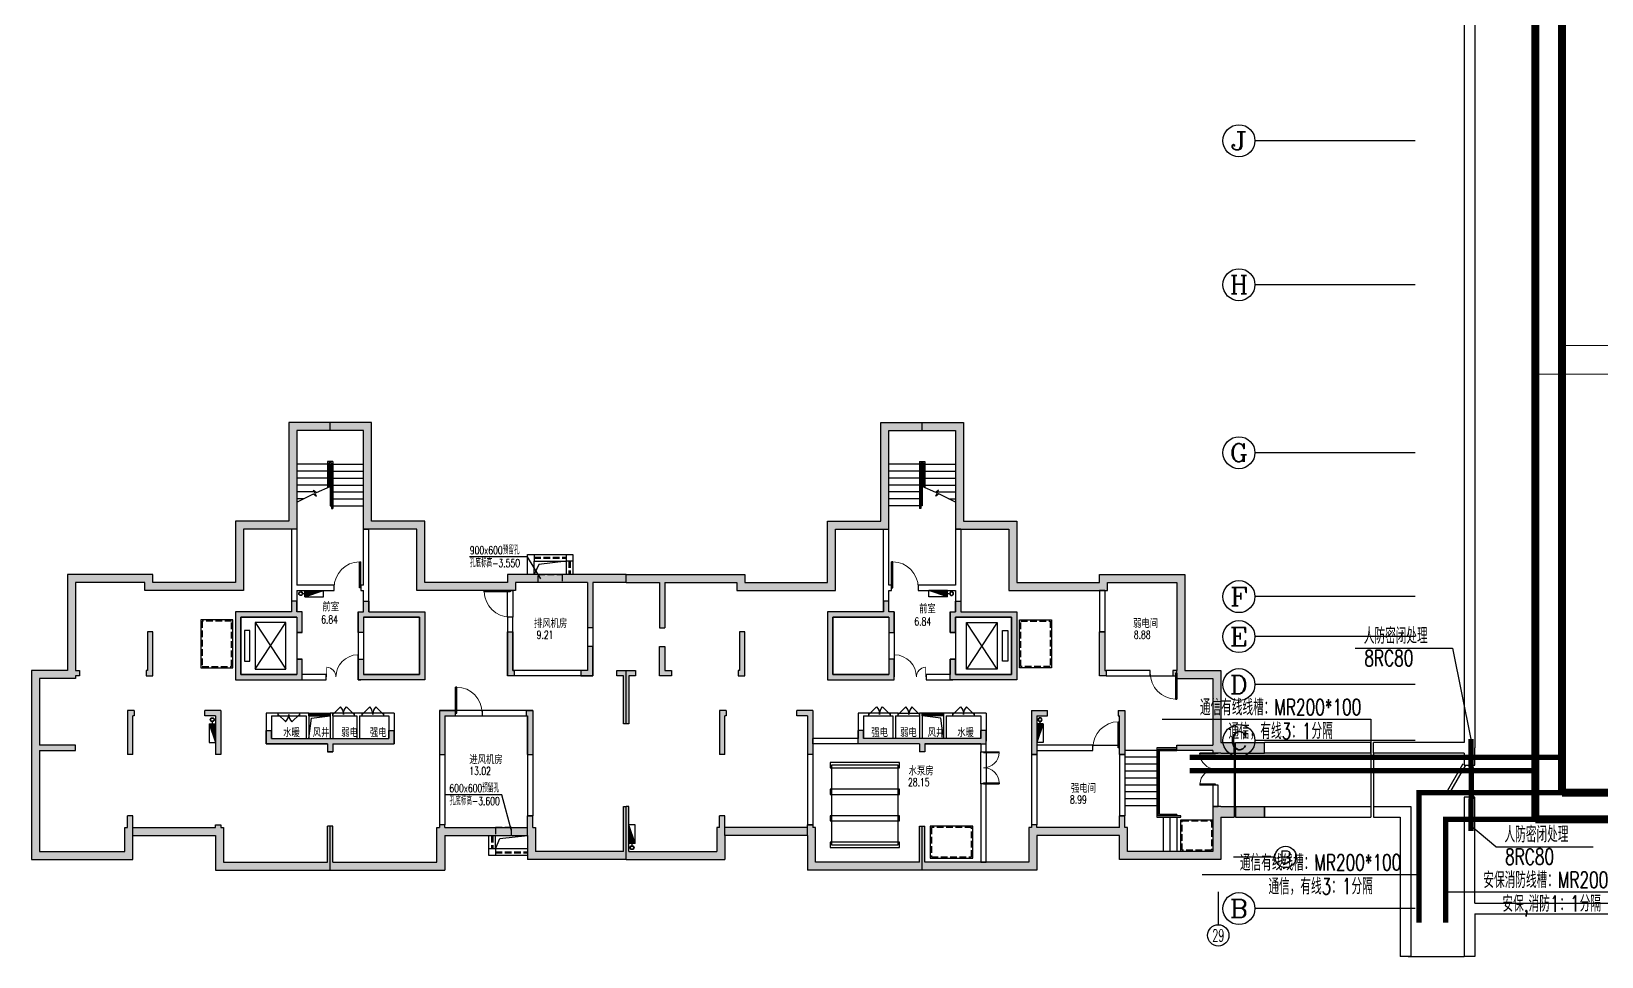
# Model space of a CAD drawing. Extents: x 791398 to 2325386, y -987887 to -518217.
# Drawn here: x 1386078 to 1444951, y -846156 to -811455 of the extents above; entities that cross this region are included whole.
import ezdxf
from ezdxf.enums import TextEntityAlignment as Align

# ---------------------------------------------------------------- set-up
doc = ezdxf.new("R2010")
doc.units = 0
doc.header["$LTSCALE"] = 1000
doc.header["$MEASUREMENT"] = 0
for name, pattern in [('BORDER', [1.75, 0.5, -0.25, 0.5, -0.25, 0, -0.25]), ('DASH', [0.35, 0.25, -0.1]), ('DASHEDX2', [1.5, 1, -0.5])]:
    doc.linetypes.add(name, pattern=pattern)
for name, color, linetype in [('AXIS', 3, 'Continuous'), ('AXIS_TEXT', 7, 'Continuous'), ('JPS-J', 6, 'Continuous'), ('JPS-X', 1, 'BORDER'), ('JPS-XHS', 7, 'Continuous'), ('LVTRY', 6, 'Continuous'), ('PUB_DIM', 3, 'Continuous'), ('RD-text', 4, 'Continuous'), ('solid', 253, 'Continuous'), ('SPACE', 7, 'Continuous'), ('STAIR', 9, 'Continuous'), ('TEXT', 7, 'Continuous'), ('WALL', 8, 'Continuous'), ('wall-jg', 1, 'Continuous'), ('WINDOW', 8, 'Continuous')]:
    doc.layers.add(name, color=color, linetype=linetype)
doc.layers.add('RD-line', color=2, linetype='Continuous', lineweight=0)
doc.styles.add('_TCH_AXIS', font='COMPLEX', dxfattribs={"bigfont": 'GBCBIG'})
doc.styles.add('_TCH_SPACE', font='SIMPLEX', dxfattribs={"bigfont": 'GBCBIG'})
doc.styles.add('_TEL_DIM', font='SIMPLEX', dxfattribs={"width": 0.8, "height": 3.5, "bigfont": 'HZTXT'})
doc.styles.add('COMPLEX', font='COMPLEX')
doc.styles.add('FS2', font='tjromans.shx', dxfattribs={"width": 0.8, "bigfont": 'tjhztxt.shx'})
doc.styles.add('TEXT', font='tjromans.shx', dxfattribs={"width": 0.8, "height": 400, "bigfont": 'tjhztxt.shx'})
doc.linetypes.add('CCTV', pattern='A,2.8,-0.1,["V",_TEL_DIM,S=0.07,R=0,X=0,Y=-0.12],-0.25', length=3.15)
doc.linetypes.add('TD', pattern='A,2.8,-0.1,["C",_TEL_DIM,S=0.07,R=0,X=0,Y=-0.12],-0.25', length=3.15)

# ---------------------------------------------------------------- blocks, each defined once
blk = doc.blocks.new('DXHS')
at = {"layer": 'JPS-XHS'}
blk.add_hatch(color=256, dxfattribs=at).paths.add_polyline_path([(-350, 240), (-350, 0), (350, 0)])
at = {"layer": 'JPS-XHS', "linetype": 'Continuous'}
for p, q in [((-350, 240), (-350, 0)), ((-350, 240), (350, 240)), ((-350, 0), (350, 0)), ((350, 240), (350, 0))]:
    blk.add_line(p, q, dxfattribs=at)
at = {"layer": 'JPS-XHS'}
blk.add_line((-350, 240), (350, 0), dxfattribs=at)
blk = doc.blocks.new('FF')
at = {"linetype": 'Continuous'}
for radius in [75, 60]:
    blk.add_circle((0, 0), radius, dxfattribs=at)
blk = doc.blocks.new('$DorLib2D$00000192')
at = {"color": 0}
blk.add_line((-0.5, 0.125), (0.366, 0.625), dxfattribs=at)
at = {"color": 0, "const_width": 0.0417}
blk.add_lwpolyline([(-0.542, 0.197), (0.324, 0.697)], dxfattribs=at)
blk = doc.blocks.new('_AXISO')
blk.add_circle((0, 0), 0.5)
at = {"layer": 'AXIS_TEXT', "style": 'COMPLEX', "width": 1.041667}
blk.add_attdef('A', text='', height=0.56, dxfattribs=at).set_placement((-0.25, -0.28), (0.25, -0.28), align=Align.FIT)
blk = doc.blocks.new('$DorLib2D$00000025')
at = {"const_width": 0.02}
for points in [[(0.481, -0.001), (0.481, 0.691)], [(-0.481, 0.001), (-0.481, 0.308)]]:
    blk.add_lwpolyline(points, dxfattribs=at)
at = {"lineweight": 13}
for centre, radius, start, end in [((0.505, -0.002), 0.699, 91.9397, 179.7238), ((-0.501, 0.003), 0.307, 359.7899, 85.7508)]:
    blk.add_arc(centre, radius, start, end, dxfattribs=at)
blk = doc.blocks.new('$DorLib2D$00000116')
at = {"color": 0}
for p, q in [((-0.5, 0), (-0.146, 0.354)), ((0.5, 0), (0.146, 0.354))]:
    blk.add_line(p, q, dxfattribs=at)
for centre, start, end in [((-0.5, 0), 0, 45), ((0.5, 0), 135, 180)]:
    blk.add_arc(centre, 0.5, start, end, dxfattribs=at)
blk = doc.blocks.new('$WINLIB2D$00000001')
for p, q in [((-0.5, 0.5), (0.5, 0.5)), ((-0.5, 0.5), (-0.5, -0.5)), ((0.5, 0.167), (-0.5, 0.167)), ((0.5, -0.5), (0.5, 0.5)), ((0.5, -0.167), (-0.5, -0.167)), ((-0.5, -0.5), (0.5, -0.5))]:
    blk.add_line(p, q)
blk = doc.blocks.new('$DorLib2D$00000001')
for p, q in [((0.45, 0.975), (0.5, 0.975)), ((0.45, 0), (0.45, 0.975)), ((0.5, 0), (0.5, 0.975)), ((0.5, 0), (0.45, 0))]:
    blk.add_line(p, q)
at = {"lineweight": 13}
blk.add_arc((0.475, 0), 0.975, 91.46928, 180, dxfattribs=at)
blk = doc.blocks.new('$DorLib2D$00000002')
for p, q in [((-0.5, 0), (-0.5, 0.4875)), ((-0.475, 0.4875), (-0.5, 0.4875)), ((-0.475, 0), (-0.475, 0.4875)), ((0.475, 0), (0.475, 0.4875)), ((0.475, 0.4875), (0.5, 0.4875)), ((0.5, 0), (0.5, 0.4875)), ((-0.5, 0), (-0.475, 0)), ((0.5, 0), (0.475, 0))]:
    blk.add_line(p, q)
at = {"lineweight": 13}
for centre, start, end in [((-0.4875, 0), 0, 88.53072), ((0.4875, 0), 91.46928, 180)]:
    blk.add_arc(centre, 0.4875, start, end, dxfattribs=at)

msp = doc.modelspace()

# ---------------------------------------------------------------- hatches: boundary and pattern name
at = {"layer": 'solid'}
for points in [[(1395728, -829820), (1393728, -829820), (1393728, -832120), (1390628, -832120), (1390628, -831820), (1387428, -831820), (1387428, -835420), (1386078, -835420), (1386078, -842520), (1389878, -842520), (1389878, -841620), (1389878, -841320), (1389878, -840870), (1389678, -840870), (1389678, -841320), (1389578, -841320), (1389578, -842220), (1386378, -842220), (1386378, -838420), (1387728, -838420), (1387728, -838220), (1386378, -838220), (1386378, -835720), (1387728, -835720), (1387728, -835620), (1387878, -835620), (1387878, -835420), (1387728, -835420), (1387728, -832120), (1390328, -832120), (1390328, -832420), (1394028, -832420), (1394028, -830120), (1396028, -830120), (1396028, -826420), (1397278, -826420), (1397278, -826120), (1395728, -826120)], [(1403928, -831820), (1403928, -832120), (1400828, -832120), (1400828, -829820), (1398828, -829820), (1398828, -826120), (1397278, -826120), (1397278, -826420), (1398528, -826420), (1398528, -830120), (1400528, -830120), (1400528, -832420), (1404228, -832420), (1404228, -832120), (1406928, -832120), (1406928, -833820), (1407128, -833820), (1407128, -832120), (1408378, -832120), (1408378, -831820)], [(1408378, -831820), (1412828, -831820), (1412828, -832120), (1415928, -832120), (1415928, -829820), (1417928, -829820), (1417928, -826120), (1419478, -826120), (1419478, -826420), (1418228, -826420), (1418228, -830120), (1416228, -830120), (1416228, -832420), (1412528, -832420), (1412528, -832120), (1409828, -832120), (1409828, -833820), (1409628, -833820), (1409628, -832120), (1408378, -832120)], [(1426128, -831820), (1426128, -832120), (1423028, -832120), (1423028, -829820), (1421028, -829820), (1421028, -826120), (1419478, -826120), (1419478, -826420), (1420728, -826420), (1420728, -830120), (1422728, -830120), (1422728, -832420), (1426428, -832420), (1426428, -832120), (1429028, -832120), (1429028, -835420), (1428878, -835420), (1428878, -835620), (1429028, -835620), (1429028, -835720), (1430378, -835720), (1430378, -838220), (1429028, -838220), (1429028, -838420), (1430378, -838420), (1430378, -838520), (1430678, -838520), (1431178, -838520), (1431178, -838120), (1430678, -838120), (1430678, -835420), (1429328, -835420), (1429328, -831820)], [(1396028, -833995), (1396228, -833995), (1396228, -833220), (1396028, -833220), (1396028, -832820), (1395828, -832820), (1395828, -833220), (1393728, -833220), (1393728, -835770), (1396228, -835770), (1396228, -834995), (1396028, -834995), (1396028, -835570), (1393928, -835570), (1393928, -833420), (1396028, -833420)], [(1398528, -833995), (1398328, -833995), (1398328, -833220), (1398528, -833220), (1398528, -832820), (1398728, -832820), (1398728, -833220), (1400828, -833220), (1400828, -835770), (1398328, -835770), (1398328, -834995), (1398528, -834995), (1398528, -835570), (1400628, -835570), (1400628, -833420), (1398528, -833420)], [(1418228, -833995), (1418428, -833995), (1418428, -833220), (1418228, -833220), (1418228, -832820), (1418028, -832820), (1418028, -833220), (1415928, -833220), (1415928, -835770), (1418428, -835770), (1418428, -834995), (1418228, -834995), (1418228, -835570), (1416128, -835570), (1416128, -833420), (1418228, -833420)], [(1420528, -833995), (1420528, -833220), (1420728, -833220), (1420728, -832820), (1420928, -832820), (1420928, -833220), (1423028, -833220), (1423028, -835770), (1420528, -835770), (1420528, -834995), (1420728, -834995), (1420728, -835570), (1422828, -835570), (1422828, -833420), (1420728, -833420), (1420728, -833995)], [(1390428, -835420), (1390378, -835420), (1390378, -835620), (1390628, -835620), (1390628, -833970), (1390428, -833970)], [(1403928, -835620), (1404178, -835620), (1404178, -835420), (1404128, -835420), (1404128, -833970), (1403928, -833970)], [(1412828, -833970), (1412628, -833970), (1412628, -835420), (1412578, -835420), (1412578, -835620), (1412828, -835620)], [(1426328, -835420), (1426328, -833970), (1426128, -833970), (1426128, -835620), (1426378, -835620), (1426378, -835420)], [(1406678, -835620), (1407128, -835620), (1407128, -834520), (1406928, -834520), (1406928, -835420), (1406678, -835420)], [(1410078, -835620), (1409628, -835620), (1409628, -834520), (1409828, -834520), (1409828, -835420), (1410078, -835420)], [(1408378, -835420), (1408028, -835420), (1408028, -835620), (1408278, -835620), (1408278, -837420), (1408378, -837420)], [(1408728, -835420), (1408378, -835420), (1408378, -837420), (1408478, -837420), (1408478, -835620), (1408728, -835620)], [(1389878, -837120), (1389928, -837120), (1389928, -836920), (1389678, -836920), (1389678, -838570), (1389878, -838570)], [(1392978, -837120), (1392978, -838570), (1393178, -838570), (1393178, -836920), (1392578, -836920), (1392578, -837120)], [(1401378, -838570), (1401578, -838570), (1401578, -837120), (1401978, -837120), (1401978, -836920), (1401378, -836920)], [(1404878, -836920), (1404628, -836920), (1404628, -837120), (1404678, -837120), (1404678, -838570), (1404878, -838570)], [(1411878, -838570), (1412078, -838570), (1412078, -837120), (1412128, -837120), (1412128, -836920), (1411878, -836920)], [(1415378, -836920), (1414778, -836920), (1414778, -837120), (1415178, -837120), (1415178, -838570), (1415378, -838570)], [(1423778, -837120), (1424178, -837120), (1424178, -836920), (1423578, -836920), (1423578, -838570), (1423778, -838570)], [(1426878, -838570), (1427078, -838570), (1427078, -836920), (1426828, -836920), (1426828, -837120), (1426878, -837120)], [(1395078, -837970), (1395078, -837670), (1394878, -837670), (1394878, -838170), (1397178, -838170), (1397178, -838470), (1397378, -838470), (1397378, -838170), (1399678, -838170), (1399678, -837670), (1399478, -837670), (1399478, -837970)], [(1417278, -837970), (1417278, -837670), (1417078, -837670), (1417078, -838170), (1419378, -838170), (1419378, -838470), (1419578, -838470), (1419578, -838170), (1421878, -838170), (1421878, -837670), (1421678, -837670), (1421678, -837970)], [(1431228, -838120), (1431228, -838520), (1432311, -838520), (1432311, -838120)], [(1408378, -840520), (1408278, -840520), (1408278, -842220), (1404978, -842220), (1404978, -841320), (1404878, -841320), (1404878, -840870), (1404678, -840870), (1404678, -841320), (1404678, -841620), (1404678, -842520), (1408378, -842520)], [(1408378, -840520), (1408478, -840520), (1408478, -842220), (1411778, -842220), (1411778, -841320), (1411878, -841320), (1411878, -840870), (1412078, -840870), (1412078, -841320), (1412078, -841620), (1412078, -842520), (1408378, -842520)], [(1430678, -840920), (1431178, -840920), (1431178, -840520), (1430678, -840520), (1430378, -840520), (1430378, -842220), (1427178, -842220), (1427178, -841320), (1427078, -841320), (1427078, -840870), (1426878, -840870), (1426878, -841320), (1423778, -841320), (1423778, -841220), (1423578, -841220), (1423578, -841320), (1423478, -841320), (1423478, -842620), (1419578, -842620), (1419578, -841270), (1419478, -841270), (1419478, -842920), (1423778, -842920), (1423778, -841620), (1426878, -841620), (1426878, -842520), (1430678, -842520)], [(1432311, -840920), (1432311, -840520), (1431228, -840520), (1431228, -840920)], [(1397278, -841270), (1397178, -841270), (1397178, -842620), (1393278, -842620), (1393278, -841320), (1393178, -841320), (1393178, -841220), (1392978, -841220), (1392978, -841320), (1389878, -841320), (1389878, -841620), (1392978, -841620), (1392978, -842920), (1397278, -842920)], [(1404678, -841320), (1401578, -841320), (1401578, -841220), (1401378, -841220), (1401378, -841320), (1401278, -841320), (1401278, -842620), (1397378, -842620), (1397378, -841270), (1397278, -841270), (1397278, -842920), (1401578, -842920), (1401578, -841620), (1404678, -841620)], [(1419478, -841270), (1419378, -841270), (1419378, -842620), (1415478, -842620), (1415478, -841320), (1415378, -841320), (1415378, -841220), (1415178, -841220), (1415178, -841320), (1415178, -841620), (1415178, -842920), (1419478, -842920)], [(1412078, -841320), (1412078, -841620), (1415178, -841620), (1415178, -841320)]]:
    msp.add_hatch(color=256, dxfattribs=at).paths.add_polyline_path(points)

# ---------------------------------------------------------------- linework, layer by layer
for p, q in [((1436294, -838520), (1436294, -840520)), ((1436394, -838520), (1436394, -840520)), ((1437694, -846156), (1439794, -846156))]:
    msp.add_line(p, q)
at = {"layer": 'AXIS'}
for p, q in [((1437955, -815556), (1431955, -815556)), ((1437955, -820956), (1431955, -820956)), ((1437955, -827256), (1431955, -827256)), ((1437955, -832656), (1431955, -832656)), ((1437955, -834156), (1431955, -834156)), ((1437955, -835956), (1431955, -835956)), ((1437955, -838056), (1431955, -838056)), ((1431154, -842420), (1432702, -842420)), ((1430578, -843729), (1430578, -844962)), ((1437955, -844356), (1431955, -844356))]:
    msp.add_line(p, q, dxfattribs=at)
for centre in [(1433102, -842420), (1430578, -845362)]:
    msp.add_circle(centre, 400, dxfattribs=at)
at = {"layer": 'JPS-J'}
for points in [[(1416028, -838870), (1416028, -839070), (1418628, -839070), (1418628, -838870)], [(1418578, -838970), (1416078, -838970), (1416078, -841970), (1418578, -841970)], [(1416028, -839870), (1416028, -840070), (1418628, -840070), (1418628, -839870)], [(1416028, -840870), (1416028, -841070), (1418628, -841070), (1418628, -840870)], [(1416028, -841870), (1416028, -842070), (1418628, -842070), (1418628, -841870)]]:
    msp.add_lwpolyline(points, close=True, dxfattribs=at)
at = {"layer": 'JPS-X', "const_width": 50}
for points in [[(1396253, -832540), (1396328, -832540)], [(1420503, -832540), (1420428, -832540)], [(1392858, -837345), (1392858, -837420)], [(1423898, -837345), (1423898, -837420)], [(1408598, -841995), (1408598, -841920)]]:
    msp.add_lwpolyline(points, dxfattribs=at)
at = {"layer": 'LVTRY'}
for points in [[(1396478, -837970), (1396576, -837214), (1397278, -837120)], [(1420278, -837970), (1420180, -837214), (1419478, -837120)]]:
    msp.add_lwpolyline(points, dxfattribs=at)
at = {"layer": 'PUB_DIM'}
for points in [[(1405178, -831986), (1404676, -831166), (1402500, -831166)], [(1404078, -841436), (1403722, -840091), (1401616, -840091)]]:
    msp.add_lwpolyline(points, dxfattribs=at)
at = {"layer": 'RD-line', "linetype": 'TD'}
msp.add_line((1443461, -823242), (1466168, -823242), dxfattribs=at)
at = {"layer": 'RD-line', "linetype": 'CCTV'}
msp.add_line((1448569, -824315), (1442461, -824315), dxfattribs=at)
at = {"layer": 'RD-line'}
for points, const_width in [([(1443461, -840002), (1443461, -736861)], 300), ([(1440054, -837996), (1440065, -839717)], 200), ([(1443461, -838677), (1429511, -838677)], 200), ([(1443461, -840002), (1438106, -840002), (1438106, -844878)], 200), ([(1440065, -839717), (1440051, -841446)], 200), ([(1443461, -840002), (1508440, -840002)], 300)]:
    msp.add_lwpolyline(points, dxfattribs=dict(at, const_width=const_width))
at = {"layer": 'RD-line', "linetype": 'DASHEDX2'}
for points, const_width in [([(1442461, -841002), (1442461, -737545)], 300), ([(1442461, -839177), (1429511, -839177)], 200), ([(1442461, -841002), (1439106, -841002), (1439106, -844878)], 200), ([(1442461, -841002), (1508440, -841002)], 300)]:
    msp.add_lwpolyline(points, dxfattribs=dict(at, const_width=const_width))
at = {"layer": 'RD-text'}
for p, q in [((1435714, -834585), (1439364, -834585)), ((1439364, -834585), (1440054, -837996)), ((1428477, -837254), (1436294, -837254)), ((1436294, -837254), (1436294, -838520)), ((1440990, -842035), (1440052, -841256)), ((1440990, -842035), (1444640, -842035)), ((1429977, -843080), (1438106, -843080)), ((1439106, -843730), (1446922, -843730))]:
    msp.add_line(p, q, dxfattribs=at)
at = {"layer": 'solid'}
for p, q in [((1397278, -826420), (1397278, -826120)), ((1419478, -826420), (1419478, -826120)), ((1408378, -832120), (1408378, -831820)), ((1408378, -832120), (1408378, -831820)), ((1408378, -837420), (1408378, -835420)), ((1432311, -838520), (1432311, -838120)), ((1408378, -842520), (1408378, -840520)), ((1408378, -842520), (1408378, -840520)), ((1432311, -840920), (1432311, -840520)), ((1397278, -842920), (1397278, -841270)), ((1419478, -842920), (1419478, -841270)), ((1389878, -841620), (1389878, -841320)), ((1404678, -841620), (1404678, -841320)), ((1412078, -841620), (1412078, -841320)), ((1415178, -841620), (1415178, -841320))]:
    msp.add_line(p, q, dxfattribs=at)
at = {"layer": 'STAIR'}
for p, q in [((1397178, -827690), (1396028, -827690)), ((1397378, -827590), (1397178, -827590)), ((1397178, -827590), (1397178, -828568)), ((1397328, -827640), (1397228, -827640)), ((1397228, -827640), (1397228, -828545)), ((1397278, -827690), (1397228, -827690)), ((1397278, -827690), (1397278, -829250)), ((1397278, -827690), (1397328, -827690)), ((1397278, -827690), (1397278, -828523)), ((1397328, -827640), (1397328, -829350)), ((1397378, -827590), (1397378, -829350)), ((1397378, -827690), (1398528, -827690)), ((1419378, -827690), (1418228, -827690)), ((1419378, -827590), (1419578, -827590)), ((1419378, -827590), (1419378, -829350)), ((1419428, -827640), (1419428, -829350)), ((1419428, -827640), (1419528, -827640)), ((1419478, -827690), (1419428, -827690)), ((1419478, -827690), (1419478, -828523)), ((1419478, -827690), (1419528, -827690)), ((1419478, -827690), (1419478, -829250)), ((1419528, -827640), (1419528, -828545)), ((1419578, -827590), (1419578, -828568)), ((1419578, -827690), (1420728, -827690)), ((1397178, -827950), (1396028, -827950)), ((1397178, -828210), (1396028, -828210)), ((1397278, -827950), (1397228, -827950)), ((1397278, -828210), (1397228, -828210)), ((1397278, -827950), (1397328, -827950)), ((1397278, -828210), (1397328, -828210)), ((1397378, -827950), (1398528, -827950)), ((1397378, -828210), (1398528, -828210)), ((1419378, -827950), (1418228, -827950)), ((1419378, -828210), (1418228, -828210)), ((1419478, -827950), (1419428, -827950)), ((1419478, -828210), (1419428, -828210)), ((1419478, -827950), (1419528, -827950)), ((1419478, -828210), (1419528, -828210)), ((1419578, -827950), (1420728, -827950)), ((1419578, -828210), (1420728, -828210)), ((1397178, -828470), (1396028, -828470)), ((1396691, -828730), (1396028, -828730)), ((1396028, -829116), (1396659, -828801)), ((1396659, -828801), (1396766, -828882)), ((1396766, -828882), (1396660, -828667)), ((1396660, -828667), (1396767, -828748)), ((1396767, -828748), (1397278, -828523)), ((1397278, -828470), (1397228, -828470)), ((1397278, -828470), (1397328, -828470)), ((1397278, -828730), (1397328, -828730)), ((1397378, -828470), (1398528, -828470)), ((1397378, -828730), (1398528, -828730)), ((1419378, -828470), (1418228, -828470)), ((1419378, -828730), (1418228, -828730)), ((1419478, -828470), (1419428, -828470)), ((1419478, -828730), (1419428, -828730)), ((1419478, -828470), (1419528, -828470)), ((1419988, -828748), (1419478, -828523)), ((1419578, -828470), (1420728, -828470)), ((1420095, -828667), (1419988, -828748)), ((1419989, -828882), (1420095, -828667)), ((1420096, -828801), (1419989, -828882)), ((1420064, -828730), (1420728, -828730)), ((1420728, -829116), (1420096, -828801)), ((1396281, -828990), (1396028, -828990)), ((1397278, -828990), (1397328, -828990)), ((1397278, -829250), (1397328, -829250)), ((1397328, -829350), (1397378, -829350)), ((1397378, -828990), (1398528, -828990)), ((1397378, -829250), (1398528, -829250)), ((1419378, -828990), (1418228, -828990)), ((1419378, -829250), (1418228, -829250)), ((1419428, -829350), (1419378, -829350)), ((1419478, -828990), (1419428, -828990)), ((1419478, -829250), (1419428, -829250)), ((1420474, -828990), (1420728, -828990)), ((1403928, -833420), (1403928, -832420)), ((1404128, -832420), (1404128, -833420)), ((1394468, -833620), (1395618, -835370)), ((1394468, -835370), (1395618, -833620)), ((1422287, -833620), (1421137, -835370)), ((1422287, -835370), (1421137, -833620)), ((1396028, -833995), (1396028, -834995)), ((1420728, -833995), (1420728, -834995)), ((1428028, -835620), (1429028, -835620)), ((1396128, -837020), (1395328, -837020)), ((1395328, -837120), (1396128, -837120)), ((1398178, -837020), (1397378, -837020)), ((1397378, -837120), (1398178, -837120)), ((1399278, -837020), (1398478, -837020)), ((1398478, -837120), (1399278, -837120)), ((1402978, -836920), (1401978, -836920)), ((1401978, -837120), (1402978, -837120)), ((1418278, -837020), (1417478, -837020)), ((1417478, -837120), (1418278, -837120)), ((1418578, -837020), (1419378, -837020)), ((1418578, -837120), (1419378, -837120)), ((1421428, -837020), (1420628, -837020)), ((1420628, -837120), (1421428, -837120)), ((1425878, -838220), (1426878, -838220)), ((1421678, -839670), (1421678, -838470)), ((1421878, -838470), (1421878, -839670)), ((1428278, -838420), (1427078, -838420)), ((1428278, -838680), (1427078, -838680)), ((1428278, -838940), (1427078, -838940)), ((1428378, -838420), (1428328, -838420)), ((1428378, -838680), (1428328, -838680)), ((1428378, -838940), (1428328, -838940)), ((1431178, -838520), (1431178, -840520)), ((1431228, -840520), (1431228, -838520)), ((1428278, -839200), (1427078, -839200)), ((1428278, -839460), (1427078, -839460)), ((1428378, -839200), (1428328, -839200)), ((1428378, -839460), (1428328, -839460)), ((1428278, -839720), (1427078, -839720)), ((1428278, -839980), (1427078, -839980)), ((1428378, -839720), (1428328, -839720)), ((1428378, -839980), (1428328, -839980)), ((1428278, -840240), (1427078, -840240)), ((1428278, -840500), (1427078, -840500)), ((1428378, -840240), (1428328, -840240)), ((1428378, -840500), (1428328, -840500)), ((1428508, -840820), (1428508, -840870)), ((1428508, -840920), (1428508, -842220)), ((1428768, -840820), (1428768, -840870)), ((1428768, -840920), (1428768, -842220)), ((1429028, -840820), (1429028, -840870)), ((1429028, -840920), (1429028, -842220))]:
    msp.add_line(p, q, dxfattribs=at)
for points in [[(1406128, -831320), (1405107, -831451), (1404928, -831820)], [(1429028, -838320), (1428278, -838320), (1428278, -840920), (1429178, -840920), (1429178, -840870), (1428328, -840870), (1428328, -838370), (1429028, -838370)], [(1429028, -840820), (1428378, -840820), (1428378, -838420), (1429028, -838420)], [(1403478, -842120), (1403642, -841730), (1404678, -841620)]]:
    msp.add_lwpolyline(points, dxfattribs=at)
at = {"layer": 'STAIR', "linetype": 'DASH'}
for points in [[(1405078, -831820), (1405978, -831820), (1405978, -832120), (1405078, -832120)], [(1392478, -835270), (1393578, -835270), (1393578, -833570), (1392478, -833570)], [(1424278, -835270), (1423178, -835270), (1423178, -833570), (1424278, -833570)], [(1430328, -841070), (1430328, -842170), (1429228, -842170), (1429228, -841070)], [(1404078, -841320), (1403478, -841320), (1403478, -841620), (1404078, -841620)], [(1419828, -841320), (1419828, -842420), (1421328, -842420), (1421328, -841320)]]:
    msp.add_lwpolyline(points, close=True, dxfattribs=at)
at = {"layer": 'STAIR'}
for points in [[(1392428, -835320), (1393628, -835320), (1393628, -833520), (1392428, -833520)], [(1395618, -835370), (1395618, -833620), (1394468, -833620), (1394468, -835370)], [(1421137, -835370), (1421137, -833620), (1422287, -833620), (1422287, -835370)], [(1424328, -835320), (1423128, -835320), (1423128, -833520), (1424328, -833520)], [(1394268, -835070), (1394268, -833920), (1394068, -833920), (1394068, -835070)], [(1422487, -835070), (1422487, -833920), (1422687, -833920), (1422687, -835070)], [(1419778, -841270), (1419778, -842470), (1421378, -842470), (1421378, -841270)], [(1430378, -841020), (1430378, -842220), (1429178, -842220), (1429178, -841020)]]:
    msp.add_lwpolyline(points, close=True, dxfattribs=at)
at = {"layer": 'WALL'}
for p, q in [((1439794, -804349), (1439794, -838120)), ((1440194, -804499), (1440194, -838320)), ((1395828, -830120), (1395828, -832320)), ((1396028, -830120), (1395828, -830120)), ((1396028, -830120), (1396028, -832220)), ((1398528, -832220), (1398528, -830120)), ((1398528, -830120), (1398728, -830120)), ((1398728, -832320), (1398728, -830120)), ((1418028, -832320), (1418028, -830120)), ((1418028, -830120), (1418228, -830120)), ((1418228, -832220), (1418228, -830120)), ((1420728, -830120), (1420728, -832220)), ((1420928, -830120), (1420728, -830120)), ((1420928, -830120), (1420928, -832320)), ((1395828, -832320), (1395828, -833220)), ((1397428, -832220), (1396028, -832220)), ((1396028, -832420), (1397428, -832420)), ((1396028, -832420), (1396028, -833220)), ((1397428, -832420), (1397428, -832220)), ((1398528, -832220), (1398428, -832220)), ((1398428, -832220), (1398428, -832420)), ((1398428, -832420), (1398528, -832420)), ((1398528, -833220), (1398528, -832420)), ((1398728, -833220), (1398728, -832320)), ((1403928, -832420), (1404128, -832420)), ((1418028, -833220), (1418028, -832320)), ((1418328, -832220), (1418228, -832220)), ((1418228, -833220), (1418228, -832420)), ((1418228, -832420), (1418328, -832420)), ((1418328, -832420), (1418328, -832220)), ((1420728, -832220), (1419328, -832220)), ((1419328, -832220), (1419328, -832420)), ((1419328, -832420), (1420728, -832420)), ((1420728, -832420), (1420728, -833220)), ((1420928, -832320), (1420928, -833220)), ((1426128, -832420), (1426128, -833970)), ((1426328, -832420), (1426128, -832420)), ((1426328, -832420), (1426328, -833970)), ((1393728, -833220), (1393728, -835770)), ((1395828, -833220), (1393728, -833220)), ((1393928, -833420), (1393928, -835570)), ((1395928, -833420), (1393928, -833420)), ((1396028, -833420), (1395928, -833420)), ((1396228, -833220), (1396028, -833220)), ((1396028, -833420), (1396028, -833995)), ((1396228, -833995), (1396228, -833220)), ((1398328, -833220), (1398328, -835570)), ((1398328, -833220), (1398528, -833220)), ((1398528, -833420), (1398528, -835570)), ((1398528, -833420), (1398628, -833420)), ((1398628, -833420), (1400628, -833420)), ((1398728, -833220), (1400828, -833220)), ((1400628, -833420), (1400628, -835570)), ((1400828, -833220), (1400828, -835770)), ((1404128, -833420), (1403928, -833420)), ((1403928, -833420), (1403928, -835620)), ((1404128, -835420), (1404128, -833420)), ((1415928, -833220), (1415928, -835770)), ((1418028, -833220), (1415928, -833220)), ((1416128, -833420), (1416128, -835570)), ((1418128, -833420), (1416128, -833420)), ((1418228, -833420), (1418128, -833420)), ((1418428, -833220), (1418228, -833220)), ((1418228, -833420), (1418228, -835570)), ((1418428, -833220), (1418428, -835570)), ((1420528, -833220), (1420728, -833220)), ((1420528, -833220), (1420528, -833995)), ((1420728, -833420), (1420828, -833420)), ((1420728, -833995), (1420728, -833420)), ((1420828, -833420), (1422828, -833420)), ((1420928, -833220), (1423028, -833220)), ((1422828, -833420), (1422828, -835570)), ((1423028, -833220), (1423028, -835770)), ((1396028, -833995), (1396228, -833995)), ((1406928, -833820), (1406928, -835420)), ((1407128, -833820), (1406928, -833820)), ((1407128, -833820), (1407128, -835620)), ((1420528, -833995), (1420728, -833995)), ((1426328, -833970), (1426128, -833970)), ((1396228, -834995), (1396028, -834995)), ((1396028, -834995), (1396028, -835570)), ((1396228, -835570), (1396228, -834995)), ((1420728, -834995), (1420528, -834995)), ((1420528, -834995), (1420528, -835570)), ((1420728, -835570), (1420728, -834995)), ((1393728, -835770), (1396136, -835770)), ((1393928, -835570), (1396028, -835570)), ((1396128, -835770), (1397128, -835770)), ((1397128, -835570), (1396228, -835570)), ((1397128, -835770), (1397128, -835570)), ((1398328, -835570), (1398328, -835770)), ((1398328, -835770), (1398428, -835770)), ((1400828, -835770), (1398420, -835770)), ((1400628, -835570), (1398528, -835570)), ((1407128, -835620), (1403928, -835620)), ((1406928, -835420), (1404128, -835420)), ((1415928, -835770), (1418336, -835770)), ((1416128, -835570), (1418228, -835570)), ((1418328, -835770), (1418428, -835770)), ((1418428, -835770), (1418428, -835570)), ((1420528, -835570), (1419628, -835570)), ((1419628, -835570), (1419628, -835770)), ((1419628, -835770), (1420628, -835770)), ((1423028, -835770), (1420620, -835770)), ((1422828, -835570), (1420728, -835570)), ((1428028, -835420), (1426378, -835420)), ((1426378, -835420), (1426378, -835620)), ((1426378, -835620), (1428028, -835620)), ((1428028, -835620), (1428028, -835420)), ((1429028, -835620), (1429028, -835420)), ((1394878, -837020), (1394878, -838170)), ((1395328, -837020), (1394878, -837020)), ((1395078, -837120), (1395078, -837970)), ((1395078, -837120), (1395328, -837120)), ((1395328, -837120), (1395328, -837020)), ((1396478, -837020), (1396128, -837020)), ((1396128, -837020), (1396128, -837120)), ((1396128, -837120), (1396378, -837120)), ((1396378, -837120), (1396378, -837970)), ((1396478, -837120), (1396478, -837020)), ((1396478, -837120), (1396478, -837970)), ((1397378, -837020), (1397278, -837020)), ((1397278, -837020), (1397278, -837120)), ((1397278, -837120), (1397278, -837970)), ((1397378, -837120), (1397378, -837020)), ((1397378, -837120), (1397378, -837970)), ((1398378, -837020), (1398178, -837020)), ((1398178, -837020), (1398178, -837120)), ((1398178, -837120), (1398278, -837120)), ((1398278, -837120), (1398278, -837970)), ((1398478, -837020), (1398378, -837020)), ((1398378, -837120), (1398378, -837970)), ((1398378, -837120), (1398478, -837120)), ((1398478, -837120), (1398478, -837020)), ((1399678, -837020), (1399278, -837020)), ((1399278, -837020), (1399278, -837120)), ((1399278, -837120), (1399478, -837120)), ((1399478, -837120), (1399478, -837970)), ((1399678, -837020), (1399678, -838170)), ((1401978, -836920), (1401378, -836920)), ((1401378, -836920), (1401378, -841220)), ((1401578, -837120), (1401978, -837120)), ((1401578, -837120), (1401578, -841220)), ((1401978, -837120), (1401978, -836920)), ((1404878, -836920), (1402978, -836920)), ((1402978, -836920), (1402978, -837120)), ((1402978, -837120), (1404678, -837120)), ((1404678, -837120), (1404678, -840870)), ((1404878, -836920), (1404878, -840870)), ((1417478, -837020), (1417078, -837020)), ((1417078, -837020), (1417078, -837970)), ((1417278, -837120), (1417478, -837120)), ((1417278, -837120), (1417278, -837970)), ((1417478, -837120), (1417478, -837020)), ((1418378, -837020), (1418278, -837020)), ((1418278, -837020), (1418278, -837120)), ((1418278, -837120), (1418378, -837120)), ((1418578, -837020), (1418378, -837020)), ((1418378, -837120), (1418378, -837970)), ((1418478, -837120), (1418478, -837970)), ((1418478, -837120), (1418578, -837120)), ((1418578, -837120), (1418578, -837020)), ((1419478, -837020), (1419378, -837020)), ((1419378, -837020), (1419378, -837120)), ((1419378, -837120), (1419378, -837970)), ((1419478, -837120), (1419478, -837020)), ((1419478, -837120), (1419478, -837970)), ((1420628, -837020), (1420278, -837020)), ((1420278, -837020), (1420278, -837120)), ((1420278, -837120), (1420278, -837970)), ((1420378, -837120), (1420628, -837120)), ((1420378, -837120), (1420378, -837970)), ((1420628, -837120), (1420628, -837020)), ((1421878, -837020), (1421428, -837020)), ((1421428, -837020), (1421428, -837120)), ((1421428, -837120), (1421678, -837120)), ((1421678, -837120), (1421678, -837970)), ((1421878, -837020), (1421878, -838070)), ((1394878, -838170), (1396478, -838170)), ((1395078, -837970), (1396378, -837970)), ((1396478, -837970), (1397278, -837970)), ((1396478, -838170), (1397178, -838170)), ((1397178, -838170), (1397178, -838470)), ((1397278, -837970), (1397278, -837970)), ((1397378, -837970), (1398278, -837970)), ((1397378, -838170), (1398378, -838170)), ((1397378, -838170), (1397378, -838470)), ((1397378, -838170), (1397378, -838170)), ((1398378, -837970), (1399478, -837970)), ((1398378, -838170), (1399678, -838170)), ((1417078, -837970), (1415378, -837970)), ((1415378, -838170), (1415378, -837970)), ((1417178, -838170), (1415378, -838170)), ((1418378, -838170), (1417178, -838170)), ((1418378, -837970), (1417278, -837970)), ((1419378, -838170), (1418378, -838170)), ((1419378, -837970), (1418478, -837970)), ((1419378, -838170), (1419378, -838470)), ((1419378, -838170), (1419378, -838170)), ((1420278, -837970), (1419478, -837970)), ((1419478, -837970), (1419478, -837970)), ((1420278, -838170), (1419578, -838170)), ((1419578, -838170), (1419578, -838470)), ((1421678, -838170), (1420278, -838170)), ((1421678, -837970), (1420378, -837970)), ((1421678, -838170), (1421678, -838470)), ((1421878, -838470), (1421878, -838070)), ((1425878, -838220), (1423778, -838220)), ((1423778, -838220), (1423778, -838420)), ((1425878, -838420), (1425878, -838220)), ((1426878, -838420), (1426878, -838220)), ((1436294, -838120), (1432311, -838120)), ((1432311, -838520), (1432311, -838120)), ((1436294, -838520), (1436294, -838120)), ((1439794, -838120), (1436394, -838120)), ((1436394, -838520), (1436394, -838120)), ((1440194, -838970), (1440194, -838320)), ((1397378, -838470), (1397178, -838470)), ((1415178, -838570), (1415178, -841220)), ((1415378, -838570), (1415178, -838570)), ((1415378, -838570), (1415378, -841220)), ((1419578, -838470), (1419378, -838470)), ((1421678, -838470), (1421878, -838470)), ((1423578, -838570), (1423578, -841220)), ((1423778, -838570), (1423578, -838570)), ((1423778, -838420), (1425878, -838420)), ((1423778, -838570), (1423778, -841220)), ((1426878, -838570), (1426878, -840870)), ((1427078, -838570), (1426878, -838570)), ((1427078, -838570), (1427078, -840870)), ((1430378, -838520), (1430578, -838520)), ((1436294, -838520), (1432311, -838520)), ((1439794, -838520), (1436394, -838520)), ((1439794, -838520), (1439794, -838970)), ((1439794, -838970), (1440194, -838970)), ((1421878, -839670), (1421678, -839670)), ((1421678, -839670), (1421678, -842620)), ((1421878, -842620), (1421878, -839670)), ((1430578, -839720), (1430378, -839720)), ((1430378, -839720), (1430378, -840520)), ((1430578, -840520), (1430578, -839720)), ((1430378, -840520), (1430578, -840520)), ((1432311, -840520), (1436294, -840520)), ((1432311, -840520), (1432311, -840920)), ((1436294, -840520), (1436294, -840920)), ((1436394, -840520), (1437794, -840520)), ((1436394, -840520), (1436394, -840920)), ((1437794, -840520), (1437794, -846156)), ((1440194, -840170), (1439794, -840170)), ((1439794, -840170), (1439794, -844356)), ((1440194, -844156), (1440194, -840170)), ((1401578, -841220), (1401378, -841220)), ((1404878, -840870), (1404678, -840870)), ((1415378, -841220), (1415178, -841220)), ((1423778, -841220), (1423578, -841220)), ((1427078, -840870), (1426878, -840870)), ((1432311, -840920), (1436294, -840920)), ((1436394, -840920), (1437394, -840920)), ((1437394, -840920), (1437394, -846156)), ((1421678, -842620), (1421878, -842620)), ((1440194, -844156), (1445794, -844156)), ((1439794, -844356), (1439794, -846156)), ((1440194, -844556), (1445394, -844556)), ((1440194, -844556), (1440194, -846156)), ((1437794, -846156), (1437394, -846156)), ((1440194, -846156), (1439794, -846156))]:
    msp.add_line(p, q, dxfattribs=at)
for points in [[(1404678, -831820), (1404678, -831070), (1406378, -831070), (1406378, -831820)], [(1404678, -842370), (1403228, -842370), (1403228, -841620)]]:
    msp.add_lwpolyline(points, dxfattribs=at)
for points in [[(1406128, -831820), (1404928, -831820), (1404928, -831320), (1406128, -831320)], [(1403478, -841620), (1404678, -841620), (1404678, -842120), (1403478, -842120)]]:
    msp.add_lwpolyline(points, close=True, dxfattribs=at)
at = {"layer": 'wall-jg'}
for p, q in [((1398828, -826120), (1395728, -826120)), ((1395728, -826120), (1395728, -829820)), ((1396028, -826420), (1396028, -830120)), ((1398528, -826420), (1396028, -826420)), ((1398528, -830120), (1398528, -826420)), ((1398828, -829820), (1398828, -826120)), ((1417928, -829820), (1417928, -826120)), ((1417928, -826120), (1421028, -826120)), ((1418228, -830120), (1418228, -826420)), ((1418228, -826420), (1420728, -826420)), ((1420728, -826420), (1420728, -830120)), ((1421028, -826120), (1421028, -829820)), ((1393728, -829820), (1393728, -832120)), ((1395728, -829820), (1393728, -829820)), ((1400828, -829820), (1398828, -829820)), ((1400828, -832120), (1400828, -829820)), ((1415928, -829820), (1417928, -829820)), ((1415928, -832120), (1415928, -829820)), ((1421028, -829820), (1423028, -829820)), ((1423028, -829820), (1423028, -832120)), ((1394028, -830120), (1394028, -832420)), ((1396028, -830120), (1394028, -830120)), ((1400528, -830120), (1398528, -830120)), ((1400528, -832420), (1400528, -830120)), ((1416228, -832420), (1416228, -830120)), ((1416228, -830120), (1418228, -830120)), ((1420728, -830120), (1422728, -830120)), ((1422728, -830120), (1422728, -832420)), ((1387428, -831820), (1387428, -835420)), ((1390628, -831820), (1387428, -831820)), ((1390628, -832120), (1390628, -831820)), ((1408378, -831820), (1403928, -831820)), ((1403928, -831820), (1403928, -832120)), ((1408378, -831820), (1412828, -831820)), ((1412828, -831820), (1412828, -832120)), ((1426128, -831820), (1429328, -831820)), ((1426128, -832120), (1426128, -831820)), ((1429328, -831820), (1429328, -835420)), ((1387728, -832120), (1387728, -835420)), ((1390328, -832120), (1387728, -832120)), ((1390328, -832420), (1390328, -832120)), ((1394028, -832420), (1390328, -832420)), ((1393728, -832120), (1390628, -832120)), ((1404228, -832420), (1400528, -832420)), ((1403928, -832120), (1400828, -832120)), ((1404228, -832120), (1404228, -832420)), ((1406928, -832120), (1404228, -832120)), ((1406928, -832120), (1406928, -833820)), ((1407128, -832120), (1407128, -833820)), ((1408378, -832120), (1407128, -832120)), ((1408378, -832120), (1409628, -832120)), ((1409628, -832120), (1409628, -833820)), ((1409828, -832120), (1412528, -832120)), ((1409828, -832120), (1409828, -833820)), ((1412528, -832120), (1412528, -832420)), ((1412528, -832420), (1416228, -832420)), ((1412828, -832120), (1415928, -832120)), ((1422728, -832420), (1426428, -832420)), ((1423028, -832120), (1426128, -832120)), ((1426428, -832420), (1426428, -832120)), ((1426428, -832120), (1429028, -832120)), ((1429028, -832120), (1429028, -835420)), ((1390628, -833970), (1390428, -833970)), ((1390428, -833970), (1390428, -835420)), ((1390628, -835620), (1390628, -833970)), ((1403928, -835620), (1403928, -833970)), ((1403928, -833970), (1404128, -833970)), ((1404128, -833970), (1404128, -835420)), ((1407128, -833820), (1406928, -833820)), ((1409628, -833820), (1409828, -833820)), ((1412628, -833970), (1412628, -835420)), ((1412828, -833970), (1412628, -833970)), ((1412828, -835620), (1412828, -833970)), ((1426128, -833970), (1426328, -833970)), ((1426128, -835620), (1426128, -833970)), ((1426328, -833970), (1426328, -835420)), ((1387428, -835420), (1386078, -835420)), ((1386078, -835420), (1386078, -842520)), ((1387728, -835720), (1386378, -835720)), ((1386378, -835720), (1386378, -838220)), ((1387728, -835620), (1387728, -835720)), ((1390378, -835420), (1390378, -835620)), ((1390428, -835420), (1390378, -835420)), ((1390378, -835620), (1390628, -835620)), ((1404178, -835620), (1403928, -835620)), ((1404128, -835420), (1404178, -835420)), ((1404178, -835420), (1404178, -835620)), ((1412628, -835420), (1412578, -835420)), ((1412578, -835420), (1412578, -835620)), ((1412578, -835620), (1412828, -835620)), ((1426378, -835620), (1426128, -835620)), ((1426328, -835420), (1426378, -835420)), ((1426378, -835420), (1426378, -835620)), ((1429028, -835620), (1429028, -835720)), ((1429028, -835720), (1430378, -835720)), ((1429328, -835420), (1430678, -835420)), ((1430378, -835720), (1430378, -838220)), ((1430678, -835420), (1430678, -838120)), ((1389928, -836920), (1389678, -836920)), ((1389678, -836920), (1389678, -838570)), ((1389878, -838570), (1389878, -837120)), ((1389928, -837120), (1389878, -837120)), ((1389928, -836920), (1389928, -837120)), ((1393178, -836920), (1392578, -836920)), ((1392578, -837120), (1392578, -836920)), ((1392978, -837120), (1392578, -837120)), ((1392978, -837120), (1392978, -838570)), ((1393178, -836920), (1393178, -838570)), ((1401378, -836920), (1401978, -836920)), ((1401378, -836920), (1401378, -838570)), ((1401578, -837120), (1401578, -838570)), ((1401578, -837120), (1401978, -837120)), ((1401978, -837120), (1401978, -836920)), ((1404628, -836920), (1404878, -836920)), ((1404628, -836920), (1404628, -837120)), ((1404628, -837120), (1404678, -837120)), ((1404678, -838570), (1404678, -837120)), ((1404878, -836920), (1404878, -838570)), ((1411878, -836920), (1411878, -838570)), ((1412128, -836920), (1411878, -836920)), ((1412128, -837120), (1412078, -837120)), ((1412078, -838570), (1412078, -837120)), ((1412128, -836920), (1412128, -837120)), ((1414778, -837120), (1414778, -836920)), ((1415378, -836920), (1414778, -836920)), ((1415178, -837120), (1414778, -837120)), ((1415178, -837120), (1415178, -838570)), ((1415378, -836920), (1415378, -838570)), ((1423578, -836920), (1423578, -838570)), ((1423578, -836920), (1424178, -836920)), ((1423778, -837120), (1424178, -837120)), ((1423778, -837120), (1423778, -838570)), ((1424178, -837120), (1424178, -836920)), ((1426828, -836920), (1426828, -837120)), ((1426828, -836920), (1427078, -836920)), ((1426828, -837120), (1426878, -837120)), ((1426878, -838570), (1426878, -837120)), ((1427078, -836920), (1427078, -838570)), ((1394878, -837670), (1395078, -837670)), ((1394878, -838170), (1394878, -837670)), ((1395078, -837970), (1395078, -837670)), ((1399478, -837670), (1399678, -837670)), ((1399478, -837970), (1399478, -837670)), ((1399678, -838170), (1399678, -837670)), ((1417278, -837670), (1417078, -837670)), ((1417078, -838170), (1417078, -837670)), ((1417278, -837970), (1417278, -837670)), ((1421678, -837970), (1421678, -837670)), ((1421878, -837670), (1421678, -837670)), ((1421878, -838170), (1421878, -837670)), ((1387728, -838220), (1386378, -838220)), ((1387728, -838420), (1387728, -838220)), ((1397178, -838170), (1394878, -838170)), ((1395078, -837970), (1399478, -837970)), ((1397178, -838170), (1397178, -838470)), ((1397378, -838170), (1397378, -838470)), ((1397378, -838170), (1399678, -838170)), ((1419378, -838170), (1417078, -838170)), ((1421678, -837970), (1417278, -837970)), ((1419378, -838170), (1419378, -838470)), ((1419578, -838170), (1419578, -838470)), ((1419578, -838170), (1421878, -838170)), ((1429028, -838220), (1430378, -838220)), ((1429028, -838420), (1429028, -838220)), ((1430678, -838120), (1431178, -838120)), ((1431178, -838520), (1431178, -838120)), ((1431228, -838520), (1431228, -838120)), ((1431228, -838120), (1432311, -838120)), ((1386378, -838420), (1387728, -838420)), ((1386378, -838420), (1386378, -842220)), ((1389878, -838570), (1389678, -838570)), ((1393178, -838570), (1392978, -838570)), ((1397178, -838470), (1397378, -838470)), ((1401378, -838570), (1401578, -838570)), ((1404678, -838570), (1404878, -838570)), ((1412078, -838570), (1411878, -838570)), ((1415378, -838570), (1415178, -838570)), ((1419578, -838470), (1419378, -838470)), ((1423578, -838570), (1423778, -838570)), ((1426878, -838570), (1427078, -838570)), ((1430378, -838420), (1429028, -838420)), ((1430378, -838420), (1430378, -838520)), ((1430678, -838520), (1430378, -838520)), ((1430678, -838520), (1431178, -838520)), ((1431228, -838520), (1432311, -838520)), ((1408278, -840520), (1408378, -840520)), ((1408278, -842220), (1408278, -840520)), ((1408478, -840520), (1408378, -840520)), ((1408478, -842220), (1408478, -840520)), ((1430678, -840520), (1430378, -840520)), ((1430378, -840520), (1430378, -842220)), ((1430678, -840520), (1430478, -840520)), ((1430678, -840520), (1431178, -840520)), ((1431178, -840520), (1431178, -840920)), ((1431228, -840520), (1431228, -840920)), ((1431228, -840520), (1432311, -840520)), ((1389878, -840870), (1389678, -840870)), ((1389678, -841320), (1389678, -840870)), ((1389878, -841320), (1389878, -840870)), ((1392978, -841320), (1392978, -841270)), ((1397378, -841270), (1397178, -841270)), ((1397178, -842620), (1397178, -841270)), ((1397378, -842620), (1397378, -841270)), ((1404678, -840870), (1404878, -840870)), ((1404678, -841320), (1404678, -840870)), ((1404878, -841320), (1404878, -840870)), ((1411878, -841320), (1411878, -840870)), ((1412078, -840870), (1411878, -840870)), ((1412078, -841320), (1412078, -840870)), ((1415178, -841320), (1415178, -841270)), ((1419378, -842620), (1419378, -841270)), ((1419378, -841270), (1419578, -841270)), ((1419578, -842620), (1419578, -841270)), ((1426878, -841320), (1426878, -840870)), ((1426878, -840870), (1427078, -840870)), ((1427078, -841320), (1427078, -840870)), ((1430678, -840920), (1431178, -840920)), ((1430678, -840920), (1430678, -842520)), ((1431228, -840920), (1432311, -840920)), ((1389578, -842220), (1389578, -841320)), ((1389578, -841320), (1389678, -841320)), ((1389878, -841320), (1392978, -841320)), ((1389878, -842520), (1389878, -841620)), ((1389878, -841620), (1392978, -841620)), ((1392978, -841620), (1392978, -842920)), ((1393178, -841320), (1393278, -841320)), ((1393278, -841320), (1393278, -842620)), ((1401278, -842620), (1401278, -841320)), ((1401278, -841320), (1401378, -841320)), ((1401578, -841320), (1404678, -841320)), ((1401578, -841620), (1404678, -841620)), ((1401578, -841620), (1401578, -842920)), ((1404678, -841620), (1404678, -842520)), ((1404878, -841320), (1404978, -841320)), ((1404978, -841320), (1404978, -842220)), ((1411878, -841320), (1411778, -841320)), ((1411778, -841320), (1411778, -842220)), ((1415178, -841320), (1412078, -841320)), ((1412078, -841620), (1412078, -842520)), ((1415178, -841620), (1412078, -841620)), ((1415178, -841620), (1415178, -842920)), ((1415478, -841320), (1415378, -841320)), ((1415478, -842620), (1415478, -841320)), ((1423478, -841320), (1423478, -842620)), ((1423578, -841320), (1423478, -841320)), ((1426878, -841320), (1423778, -841320)), ((1423778, -841620), (1423778, -842920)), ((1426878, -841620), (1423778, -841620)), ((1426878, -842520), (1426878, -841620)), ((1427178, -841320), (1427078, -841320)), ((1427178, -842220), (1427178, -841320)), ((1386378, -842220), (1389578, -842220)), ((1408278, -842220), (1404978, -842220)), ((1408478, -842220), (1411778, -842220)), ((1430378, -842220), (1427178, -842220)), ((1386078, -842520), (1389878, -842520)), ((1392978, -842920), (1401578, -842920)), ((1393278, -842620), (1397178, -842620)), ((1397378, -842620), (1401278, -842620)), ((1408378, -842520), (1404678, -842520)), ((1408378, -842520), (1412078, -842520)), ((1423778, -842920), (1415178, -842920)), ((1419378, -842620), (1415478, -842620)), ((1423478, -842620), (1419578, -842620)), ((1430678, -842520), (1426878, -842520))]:
    msp.add_line(p, q, dxfattribs=at)
for points in [[(1396028, -833995), (1396228, -833995), (1396228, -833220), (1396028, -833220), (1396028, -832820), (1395828, -832820), (1395828, -833220), (1393728, -833220), (1393728, -835770), (1396228, -835770), (1396228, -834995), (1396028, -834995), (1396028, -835570), (1393928, -835570), (1393928, -833420), (1396028, -833420), (1396028, -833995)], [(1398528, -833995), (1398328, -833995), (1398328, -833220), (1398528, -833220), (1398528, -832820), (1398728, -832820), (1398728, -833220), (1400828, -833220), (1400828, -835770), (1398328, -835770), (1398328, -834995), (1398528, -834995), (1398528, -835570), (1400628, -835570), (1400628, -833420), (1398528, -833420), (1398528, -833995)], [(1418228, -833995), (1418428, -833995), (1418428, -833220), (1418228, -833220), (1418228, -832820), (1418028, -832820), (1418028, -833220), (1415928, -833220), (1415928, -835770), (1418428, -835770), (1418428, -834995), (1418228, -834995), (1418228, -835570), (1416128, -835570), (1416128, -833420), (1418228, -833420), (1418228, -833995)], [(1420528, -833995), (1420528, -833220), (1420728, -833220), (1420728, -832820), (1420928, -832820), (1420928, -833220), (1423028, -833220), (1423028, -835770), (1420528, -835770), (1420528, -834995), (1420728, -834995), (1420728, -835570), (1422828, -835570), (1422828, -833420), (1420728, -833420), (1420728, -833995), (1420528, -833995)], [(1406678, -835620), (1407128, -835620), (1407128, -834520), (1406928, -834520), (1406928, -835420), (1406678, -835420), (1406678, -835620)], [(1410078, -835620), (1409628, -835620), (1409628, -834520), (1409828, -834520), (1409828, -835420), (1410078, -835420), (1410078, -835620)], [(1387728, -835420), (1387878, -835420), (1387878, -835620), (1387728, -835620)], [(1408028, -835420), (1408728, -835420), (1408728, -835620), (1408478, -835620), (1408478, -837420), (1408278, -837420), (1408278, -835620), (1408028, -835620), (1408028, -835420)], [(1429028, -835420), (1428878, -835420), (1428878, -835620), (1429028, -835620)], [(1392978, -841320), (1392978, -841220), (1393178, -841220), (1393178, -841320)], [(1401578, -841320), (1401578, -841220), (1401378, -841220), (1401378, -841320)], [(1415178, -841320), (1415178, -841220), (1415378, -841220), (1415378, -841320)], [(1423778, -841320), (1423778, -841220), (1423578, -841220), (1423578, -841320)]]:
    msp.add_lwpolyline(points, dxfattribs=at)
at = {"layer": 'WINDOW', "linetype": 'DASH'}
for p, q in [((1404928, -831070), (1404928, -831320)), ((1404928, -831175), (1406128, -831175)), ((1404928, -831217), (1406128, -831217)), ((1406128, -831070), (1406128, -831320)), ((1406378, -831321), (1406128, -831321)), ((1406378, -831820), (1406128, -831820)), ((1406232, -831321), (1406232, -831821)), ((1406274, -831321), (1406274, -831821)), ((1396228, -833995), (1396028, -833995)), ((1420728, -833995), (1420528, -833995)), ((1396028, -834995), (1396228, -834995)), ((1420528, -834995), (1420728, -834995)), ((1403478, -841621), (1403228, -841621)), ((1403332, -841621), (1403332, -842121)), ((1403374, -841621), (1403374, -842121)), ((1403478, -842120), (1403228, -842120)), ((1403478, -842120), (1403478, -842370)), ((1403478, -842225), (1404678, -842225)), ((1403478, -842267), (1404678, -842267)), ((1404678, -842120), (1404678, -842370))]:
    msp.add_line(p, q, dxfattribs=at)

# ---------------------------------------------------------------- block references
at = {"layer": 'AXIS'}
ref = msp.add_blockref('_AXISO', (1431355, -815556), dxfattribs=dict(at, xscale=1200, yscale=1200, zscale=1200))
ref.add_attrib('A', 'J', dxfattribs={"layer": 'AXIS_TEXT', "height": 679, "style": '_TCH_AXIS', "width": 1.909091}).set_placement((1431015, -815895), (1431694, -815895), align=Align.FIT)
ref = msp.add_blockref('_AXISO', (1431355, -820956), dxfattribs=dict(at, xscale=1200, yscale=1200, zscale=1200))
ref.add_attrib('A', 'H', dxfattribs={"layer": 'AXIS_TEXT', "height": 679, "style": '_TCH_AXIS', "width": 1.05}).set_placement((1431015, -821295), (1431694, -821295), align=Align.FIT)
ref = msp.add_blockref('_AXISO', (1431355, -827256), dxfattribs=dict(at, xscale=1200, yscale=1200, zscale=1200))
ref.add_attrib('A', 'G', dxfattribs={"layer": 'AXIS_TEXT', "height": 679, "style": '_TCH_AXIS', "width": 1.166667}).set_placement((1431015, -827595), (1431694, -827595), align=Align.FIT)
ref = msp.add_blockref('_AXISO', (1431355, -832656), dxfattribs=dict(at, xscale=1200, yscale=1200, zscale=1200))
ref.add_attrib('A', 'F', dxfattribs={"layer": 'AXIS_TEXT', "height": 679, "style": '_TCH_AXIS', "width": 1.3125}).set_placement((1431015, -832995), (1431694, -832995), align=Align.FIT)
ref = msp.add_blockref('_AXISO', (1431355, -834156), dxfattribs=dict(at, xscale=1200, yscale=1200, zscale=1200))
ref.add_attrib('A', 'E', dxfattribs={"layer": 'AXIS_TEXT', "height": 679, "style": '_TCH_AXIS', "width": 1.3125}).set_placement((1431015, -834495), (1431694, -834495), align=Align.FIT)
ref = msp.add_blockref('_AXISO', (1431355, -835956), dxfattribs=dict(at, xscale=1200, yscale=1200, zscale=1200))
ref.add_attrib('A', 'D', dxfattribs={"layer": 'AXIS_TEXT', "height": 679, "style": '_TCH_AXIS', "width": 1.235294}).set_placement((1431015, -836295), (1431694, -836295), align=Align.FIT)
ref = msp.add_blockref('_AXISO', (1431355, -838056), dxfattribs=dict(at, xscale=1200, yscale=1200, zscale=1200))
ref.add_attrib('A', 'C', dxfattribs={"layer": 'AXIS_TEXT', "height": 679, "style": '_TCH_AXIS', "width": 1.4}).set_placement((1431015, -838395), (1431694, -838395), align=Align.FIT)
ref = msp.add_blockref('_AXISO', (1431355, -844356), dxfattribs=dict(at, xscale=1200, yscale=1200, zscale=1200))
ref.add_attrib('A', 'B', dxfattribs={"layer": 'AXIS_TEXT', "height": 679, "style": '_TCH_AXIS', "width": 1.235294}).set_placement((1431015, -844695), (1431694, -844695), align=Align.FIT)
at = {"layer": 'JPS-X'}
msp.add_blockref('FF', (1396178, -832540), dxfattribs=at)
at = {"layer": 'JPS-X', "xscale": -1}
msp.add_blockref('FF', (1420578, -832540), dxfattribs=at)
at = {"layer": 'JPS-X'}
for p, rotation in [((1392858, -837270), 270), ((1408598, -842070), 90)]:
    msp.add_blockref('FF', p, dxfattribs=dict(at, rotation=rotation))
at = {"layer": 'JPS-X', "xscale": -1, "rotation": 90}
msp.add_blockref('FF', (1423898, -837270), dxfattribs=at)
at = {"layer": 'JPS-XHS', "xscale": -1}
for p, rotation in [((1396678, -832420), 180), ((1392978, -837770), 90), ((1408478, -841570), 270)]:
    msp.add_blockref('DXHS', p, dxfattribs=dict(at, rotation=rotation))
at = {"layer": 'JPS-XHS'}
for p, rotation in [((1420078, -832420), 180), ((1423778, -837770), 270)]:
    msp.add_blockref('DXHS', p, dxfattribs=dict(at, rotation=rotation))
at = {"layer": 'WINDOW'}
for name, p, xscale, yscale, zscale, rotation in [('$DorLib2D$00000001', (1397928, -832320), -1000, -1000, -1000, 180), ('$DorLib2D$00000001', (1404028, -832920), -1000, -1000, -1000, 270.0000000000043), ('$DorLib2D$00000025', (1397728, -835670), -1200, -1200, -1200, 180), ('$DorLib2D$00000001', (1428528, -835520), 1000, -1000, 1000, 1.502661753444719e-09), ('$DorLib2D$00000001', (1402478, -837020), -1000, 1000, -1000, 2.223368870447016e-11), ('$DorLib2D$00000116', (1417878, -837070), 800, -800, 800, 180), ('$DorLib2D$00000116', (1418978, -837070), -800, -800, -800, 180), ('$WINLIB2D$00000001', (1419878, -837070), 800, 100, 800, 180), ('$DorLib2D$00000116', (1421028, -837070), 800, -800, 800, 180), ('$DorLib2D$00000001', (1426378, -838320), 1000, 1000, 1000, 1.504001458494747e-09), ('$DorLib2D$00000002', (1421778, -839070), -1200, 1200, -1200, 270.000000000003), ('$DorLib2D$00000002', (1430478, -839120), 1200, -1200, 1200, 269.9999999990729), ('$DorLib2D$00000192', (1439994, -839570), 1200, -1200, 1200, 269.9999999999138)]:
    msp.add_blockref(name, p, dxfattribs=dict(at, xscale=xscale, yscale=yscale, zscale=zscale, rotation=rotation))
for name, p, xscale, yscale, zscale in [('$DorLib2D$00000001', (1418828, -832320), -1000, 1000, -1000), ('$DorLib2D$00000025', (1419028, -835670), -1200, 1200, -1200), ('$DorLib2D$00000116', (1395728, -837070), -800, -800, -800), ('$WINLIB2D$00000001', (1396878, -837070), 800, -100, 800), ('$DorLib2D$00000116', (1397778, -837070), -800, 800, -800), ('$DorLib2D$00000116', (1398878, -837070), 800, 800, 800)]:
    msp.add_blockref(name, p, dxfattribs=dict(at, xscale=xscale, yscale=yscale, zscale=zscale))

# ---------------------------------------------------------------- texts
at = {"layer": 'AXIS_TEXT', "style": '_TCH_AXIS'}
for s, height, width, p, p2 in [('B', 453, 1.235294, (1432876, -842646), (1433328, -842646)), ('29', 452.5, 0.617647, (1430352, -845589), (1430804, -845589))]:
    msp.add_text(s, height=height, dxfattribs=dict(at, width=width)).set_placement(p, p2, align=Align.FIT)
at = {"layer": 'RD-text', "linetype": 'TD', "style": 'FS2', "width": 0.7}
for s, p in [('人防密闭处理', (1437234, -834424)), ('8RC80', (1436976, -835259)), ('通信有线线槽：MR200*100', (1432916, -837103)), ('通信，有线3：1分隔', (1432916, -837998)), ('人防密闭处理', (1442510, -841873)), ('通信有线线槽：MR200*100', (1434416, -842928)), ('8RC80', (1442252, -842708)), ('安保消防线槽：MR200*100', (1443545, -843578)), ('通信，有线3：1分隔', (1434416, -843823)), ('安保,消防1：1分隔', (1443083, -844471))]:
    msp.add_text(s, height=600, rotation=0.16112, dxfattribs=at).set_placement(p, align=Align.CENTER)
at = {"layer": 'SPACE', "style": '_TCH_SPACE'}
for s, height, width, p in [('孔底标高-3.550', 300, 0.7, (1402516, -831548)), ('900x600预留孔', 300, 0.7, (1402516, -831064)), ('6.84', 297.5, 0.705882, (1396942, -833659)), ('6.84', 297.5, 0.705882, (1419183, -833735)), ('9.21', 297.5, 0.705882, (1405023, -834234)), ('8.88', 297.5, 0.705882, (1427412, -834234)), ('13.02', 297.5, 0.705882, (1402497, -839342)), ('28.15', 297.5, 0.705882, (1418944, -839764)), ('600x600预留孔', 300, 0.7, (1401749, -839989)), ('8.99', 297.5, 0.705882, (1425019, -840415)), ('孔底标高-3.600', 300, 0.7, (1401757, -840473))]:
    msp.add_text(s, height=height, dxfattribs=dict(at, width=width)).set_placement(p)
at = {"layer": 'TEXT', "style": 'TEXT', "width": 0.8}
for s, p in [('前室', (1396991, -833199)), ('前室', (1419360, -833275)), ('排风机房', (1404923, -833825)), ('弱电间', (1427386, -833829)), ('水暖', (1395519, -837921)), ('风井', (1396628, -837921)), ('弱电', (1397693, -837921)), ('强电', (1398771, -837921)), ('强电', (1417571, -837921)), ('弱电', (1418650, -837921)), ('风井', (1419685, -837921)), ('水暖', (1420792, -837921)), ('进风机房', (1402498, -838933)), ('水泵房', (1418969, -839355)), ('强电间', (1425056, -840008))]:
    msp.add_text(s, height=300, dxfattribs=at).set_placement(p)

doc.saveas('drawing.dxf')
